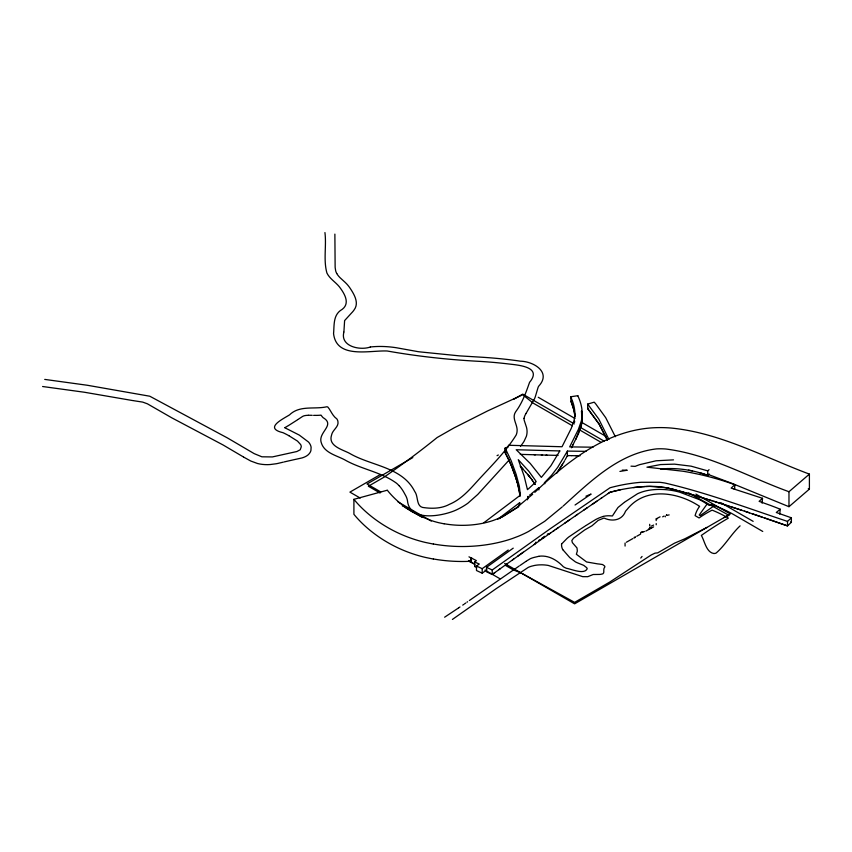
<?xml version="1.0" encoding="UTF-8"?>
<svg xmlns="http://www.w3.org/2000/svg" width="852" height="852" viewBox="0 0 852 852"><rect width="100%" height="100%" fill="white"/><g stroke="black" fill="none" stroke-linecap="round" stroke-linejoin="round"><path stroke-width="1.28" d="M324.942 232.564C326.604 245.972 323.259 260.052 326.923 273.045C329.671 278.721 335.368 281.927 339.256 286.666C344.006 292.928 350.577 302.95 342.28 309.297C332.93 314.537 334.378 324.729 333.558 333.622C336.508 359.342 369.864 350.161 387.223 351.003C417.906 356.424 448.961 359.778 480.102 361.397A291.384 168.227 0 0 1 508.388 363.942C518.069 365.114 542.703 366.68 529.561 382.356C525.972 392.57 522.372 402.794 515.769 411.633C511.115 418.236 518.101 424.85 517.036 431.751A36.402 21.012 0 0 1 516.163 435.01C506.929 449.877 494.49 462.7 482.562 475.48C472.487 486.055 463.382 498.495 449.483 504.309C441.858 508.452 432.944 508.793 424.509 507.696C415.595 507.409 418.747 496.641 414.711 491.455C402.282 466.768 371.067 466.023 349.597 453.36C342.493 449.536 327.86 446.097 331.556 435.148C332.365 429.866 339.245 426.937 337.882 421.197A20.224 11.672 0 0 0 336.87 418.918C332.387 415.861 330.714 410.227 327.764 406.958A4.239 2.449 0 0 0 326.753 406.787C314.345 409.588 299.702 404.956 289.52 414.892C281.905 419.557 263.95 428.215 283.013 432.688A98.14 56.658 0 0 1 288.817 435.649M334.879 234.108L335.134 266.559A75.253 43.441 0 0 0 335.177 267.709L335.688 270.904A29.373 16.955 0 0 0 336.764 273.503M528.038 496.343L527.463 499.804M576.122 438.61L581.469 424.839A92.463 53.388 0 0 0 581.959 421.793L581.49 411.218M524.055 418.364L524.566 416.351A51.929 29.98 0 0 1 526.067 413.422M343.899 331.897L344.613 320.586L351.535 313.003A52.728 30.438 0 0 0 353.271 311.044A39.426 22.759 0 0 0 354.07 309.968C359.31 303.12 354.357 294.664 350.353 288.604A71.238 41.13 0 0 0 346.934 284.163L346.285 283.503A64.614 37.307 0 0 0 345.049 282.278L340.193 277.827A45.081 26.029 0 0 1 338.979 276.549A36.21 20.906 0 0 1 336.764 273.503M343.857 332.184C340.055 346.476 360.14 350.726 370.364 346.998M497.728 519.283L519.645 502.701L519.411 503.798A89.215 51.503 0 0 1 518.921 505.609L518.612 506.567M581.469 424.839L578.689 433.178L572.821 445.117M575.995 438.887L575.718 439.43M571.98 446.757L573.023 444.712M571.458 447.79L572.086 446.554M614.611 512.51L618.009 507.483L624.207 502.456M567.315 455.788L567.421 451.091L585.974 451.347M614.516 512.702L612.418 515.971L610.554 515.843A13.6 7.849 0 0 0 603.163 516.44M567.421 451.091L557.666 467.397L551.51 475.373L544.375 482.764L544.833 483.744M567.198 456.001L568.188 455.596M566.868 456.629L566.527 457.247M566.303 457.662L565.068 459.91M564.514 460.9L563.779 462.189M563.598 462.498L556.612 473.382M526.046 413.422L534.523 398.747A81.472 47.041 0 0 0 535.439 396.297L538.113 387.309A35.134 20.288 0 0 1 538.698 386.18C551.755 372.186 533.576 361.365 520.295 361.184A105.318 60.801 0 0 0 516.663 360.63L508.985 359.65A300.809 173.67 0 0 0 481.007 357.18L459.441 355.87L421.58 352.057A76.605 44.229 0 0 1 418.002 351.642L396.361 347.744A68.756 39.693 0 0 0 388.906 346.839L387.074 346.7A54.603 31.524 0 0 0 370.364 346.977M562.671 464.074L557.251 472.487M762.753 531.456L735.478 515.609A123.561 71.334 0 0 0 717.831 506.94L711.452 504.363L709.247 505.47L707.085 504.043L699.204 515.045L700.195 515.62L714.445 505.566M520.476 446.267L521.701 444.712A89.897 51.897 0 0 0 523.405 442.326A72.335 41.759 0 0 0 524.129 441.187L526.387 436.288A49.096 28.34 0 0 0 526.504 427.331L524.342 420.718A21.332 12.311 0 0 1 524.012 418.364M640.757 558.049L642.057 556.462M509.208 459.952L477.748 494.469L467.876 503.223A80.216 46.306 0 0 1 456.661 509.805C443.381 516.035 409.524 522.67 407.469 500.646A45.518 26.274 0 0 0 405.786 495.789L403.667 491.945A81.611 47.116 0 0 0 399.173 485.693M740.079 525.876C731.197 534.193 724.914 545.685 715.957 553.172A5.911 3.408 0 0 1 713.901 553.523C706.202 552.32 704.753 541.308 701.356 535.407L706.745 531.691A441.592 254.95 0 0 1 728.364 518.112A113.625 65.604 0 0 0 712.123 510.135A107.842 62.26 0 0 0 699.098 517.963L695.104 515.652A65.466 37.797 0 0 1 699.609 506.333A67.723 39.096 0 0 0 696.616 504.469C675.306 491.604 644.432 487.536 627.21 509.315A31.034 17.924 0 0 0 625.485 511.328C622.088 520.38 612.375 521.818 604.377 518.197A2.939 1.704 0 0 0 603.546 518.208L598.189 520.391L592.097 525.695L584.642 529.987L573.524 538.198L571.82 540.573L572.416 542.692L577.006 547.974L577.337 551.042L576.367 554.269L586.581 561.958L597.518 563.864A28.574 16.497 0 0 0 599.382 564.056L602.598 564.546L604.537 565.962A6.315 3.642 0 0 1 604.888 566.889C602.13 569.796 606.102 574.056 600.948 574.28A6.859 3.962 0 0 1 599.382 574.44L593.184 574.504L587.773 576.676L582.715 576.655L548.283 565.43A23.654 13.653 0 0 0 541.797 564.833L539.146 564.897A21.694 12.524 0 0 0 534.555 565.451L531.467 566.197A18.84 10.874 0 0 0 528.208 567.432L496.12 588.711L452.412 619.436M709.077 469.697L707.735 470.879L691.164 466.182L674.518 464.148L660.545 464.564L646.945 467.184L682.771 471.209A177.706 102.602 0 0 1 690.908 472.647L699.471 474.426A212.244 122.539 0 0 1 734.797 484.713L731.144 488.1L762.519 498.303L762.093 503.181M734.594 489.389L734.818 484.682M764.819 517.973L787.514 525.897L787.514 521.403L791.38 517.803L776.289 512.489L780.251 509.219A318.201 183.712 0 0 0 770.4 505.396L759.111 501.349L762.519 498.303M791.38 517.803L791.38 522.297L787.514 525.897L744.414 511.136M534.832 492.318C567.336 461.422 605.623 430.92 652.249 427.842A75.423 43.548 0 0 1 671.174 428.045C720.068 432.805 764.106 457.151 809.4 474.117L809.4 489.101L788.973 506.695L732.784 483.691L707.618 474.223M561.638 543.981L566.889 538.581A64.699 37.35 0 0 1 568.753 536.994L580.223 529.241M532.681 494.256L516.802 507.515L503.362 516.056M563.108 506.109C589.999 481.881 618.68 453.328 656.423 448.897A38.436 22.184 0 0 1 665.795 449.004C709.311 454.382 748.28 477.013 788.973 491.721L809.4 474.117M562.213 506.919L544.684 521.317L528.559 531.467A107.533 62.079 0 0 1 518.378 536.249L512.308 538.549A97.49 56.285 0 0 1 433.391 543.991M709.237 474.042L707.735 475.373A76.478 44.155 0 0 0 704.157 474.106L699.918 472.796M653.601 525.088L651.003 526.259M538.411 488.058L531.115 493.958M779.75 514.129L780.251 509.219M528.112 489.154L536.164 481.678A108.534 62.665 0 0 0 535.429 480.411L528.815 471.252L518.272 459.665L524.129 476.034L527.463 489.676M530.253 494.629L529.518 495.204M520.103 565.419L525.886 561.447M476.673 567.389L474.639 566.505L475.224 566.048M474.639 566.505L474.639 562.011L476.406 560.648L471.39 558.007L471.39 562.501L474.841 564.322M526.238 561.18L530.402 558.667A20.608 11.896 0 0 1 533.927 557.464L538.72 556.324M548.262 533.608L547.282 534.364M624.665 502.105L637.498 493.766A35.944 20.746 0 0 1 641.236 492.243L642.227 491.913A31.609 18.254 0 0 1 647.499 490.539L647.935 490.454A36.125 20.853 0 0 1 655.337 489.559L656.668 489.485A41.407 23.909 0 0 1 660.566 489.421L663.57 489.517A44.102 25.464 0 0 1 667.372 489.815L671.152 490.305A51.652 29.82 0 0 1 679.545 492.115L699.151 499.528A75.732 43.729 0 0 1 703.124 501.615L707.085 504.043M284.941 427.64L288.136 425.755M484.021 522.606L520.338 495.204L519.337 486.172L516.099 474.234L511.211 460.847L505.14 448.077L508.303 446.704L508.431 445.266L562.032 446.746L571.255 428.375L574.024 420.547A86.276 49.81 0 0 0 574.717 416.053C574.962 409.269 570.329 403.411 570.787 396.766L577.88 395.679M544.151 536.685L544.684 536.291M494.927 572.533L492.243 574.472L486.503 571.83L486.503 567.336L513.223 548.145M508.229 550.03L482.189 568.689L482.189 573.183L476.481 570.52L476.481 566.026L479.293 564.024L474.639 562.011M507.015 563.832L492.243 574.472L492.243 569.977L550.53 528.538L610.043 487.759A120.366 69.491 0 0 1 618.094 485.778L620.448 485.267A105.201 60.737 0 0 1 637.402 482.626L638.031 482.562A91.036 52.558 0 0 1 641.151 482.285L659.512 482.285A45.018 25.997 0 0 1 665.188 483.084C706.819 492.744 747.023 507.93 787.514 521.403M498.942 569.626L500.284 568.667M297.944 419.503L302.62 416.426A8.286 4.782 0 0 1 303.908 415.861L304.079 415.808A9.617 5.549 0 0 1 308.339 415.329M506.567 564.152L543.789 537.74M297.561 419.78L288.498 425.553M482.189 573.183L486.833 569.871M543.054 537.474L543.597 537.079M512.403 559.966L513.756 558.997M517.824 556.09L523.266 552.224M534.172 544.492L535.546 543.533M469.388 600.5L519.188 566.005M542.5 537.857L541.435 538.613M542.873 538.379L550.53 533.033M548.784 534.247L554.524 530.253M466.981 602.183L467.588 601.757M556.271 529.039L577.581 514.342M553.278 531.115L558.518 527.473M465.767 603.014L464.191 604.111M569.626 519.805L564.855 523.096M575.047 505.012L591.096 494.064L585.942 496.205M575.462 515.801L587.188 507.781M463.467 604.611L462.732 605.112M583.971 509.975L601.693 497.909M592.012 504.49L596.847 501.2M608.158 493.532L610.043 492.254L620.448 489.762A110.409 63.74 0 0 1 626.923 488.547A105.297 60.79 0 0 1 633.526 487.578L638.18 487.046M601.15 498.282L609.766 492.435M585.825 525.62L595.708 519.528A50.332 29.064 0 0 1 600.064 517.537M459.963 606.986L458.717 607.838M458.291 608.115L444.627 617.199M585.132 526.078L581.011 528.751M539.848 539.678L538.784 540.392M641.929 532.383L643.239 531.542M499.634 518.666L500.614 518.037M501.594 517.409L515.492 508.75M471.614 557.868L470.783 557.794L470.783 562.288L468.408 561.031M470.932 562.192L471.731 562.288M516.493 508.133L518.506 506.887M535.503 542.479L536.057 542.138M626.358 542.245L632.844 538.57M636.742 536.259L640.629 534.076L640.619 532.575L641.918 531.818M634.165 538.049L635.454 537.293M380.45 474.489L349.916 492.115L360.215 498.058M412.826 457.567L367.031 484L380.791 491.945M513.564 399.407L522.713 394.114L574.323 423.913M660.055 516.823L656.168 518.847M662.675 516.845L663.974 516.088M645.848 531.094L653.633 526.877M648.415 529.177L651.013 527.931M497.046 455.671L498.345 454.989M706.958 527.42L684.901 538.762L674.528 543.161L657.659 552.895L655.06 553.129L651.173 555.003L609.659 582.108L574.631 602.364L522.404 573.673M505.14 448.077L505.14 452.572L505.737 452.316M643.228 531.989L644.527 531.446M600.596 517.324L603.184 516.461M657.478 518.644L656.178 519.081L656.189 520.583M599.18 424.221L587.699 408.587L587.699 404.093L594.217 402.155L595.686 403.827L605.708 417.682L615.336 436.725M588.508 408.342L587.699 408.587L598.786 423.582L606.4 438.13M433.338 559.061L425.35 557.41A99.258 57.308 0 0 1 413.987 554.226C395.871 548.315 378.927 538.666 364.837 525.812A188.58 108.875 0 0 1 353.91 514.31L353.91 499.336L387.085 490.273M634.144 537.335L635.443 536.994M284.174 461.922L295.271 459.409M283.205 462.167L277.486 463.509A45.763 26.423 0 0 1 276.218 463.754L270.222 464.532A23.824 13.76 0 0 1 257.549 463.52L250.722 461.007L243.757 457.162M295.719 459.334L302.077 457.918A16.912 9.766 0 0 0 307.955 454.989L308.296 454.659A18.606 10.746 0 0 0 310.927 450.463L311.108 447.204A25.581 14.772 0 0 0 308.541 442.06L299.286 435.084L284.813 427.736M571.671 401.122L570.787 401.26A131.293 75.807 0 0 1 571.99 404.114A125.255 72.314 0 0 1 573.002 407A118.492 68.416 0 0 1 573.811 409.908A111.495 64.369 0 0 1 574.376 412.751A104.54 60.354 0 0 1 574.727 415.68A97.618 56.36 0 0 1 574.781 416.649M619.915 471.412L627.21 470.24L622.258 470.112M638.425 487.024L641.471 486.748M660.545 469.058A51.897 29.958 0 0 1 663.357 468.802L667.531 468.589A55.029 31.769 0 0 1 671.738 468.557A58.522 33.792 0 0 1 675.924 468.717A62.271 35.944 0 0 1 680.109 469.037A65.987 38.095 0 0 1 684.294 469.527A69.438 40.087 0 0 1 688.437 470.176A72.537 41.876 0 0 1 692.516 470.964A74.944 43.271 0 0 1 696.51 471.891A76.392 44.102 0 0 1 700.397 472.935A77.085 44.506 0 0 1 704.157 474.106L707.735 475.373L707.735 470.879M641.939 486.716L647.552 486.417A64.102 37.009 0 0 1 649.874 486.375L665.401 487.61M644.9 486.524L636.785 487.195A101.91 58.831 0 0 0 633.515 487.578M645.688 486.492L649.874 486.375A57.51 33.196 0 0 1 653.548 486.407A50.651 29.245 0 0 1 657.158 486.577A44.954 25.954 0 0 1 660.683 486.907A42.77 24.687 0 0 1 662.164 487.099A45.199 26.092 0 0 1 663.463 487.291L667.979 488.121M308.349 415.254L312.237 415.318M539.06 556.228C548.677 555.067 556.931 560.03 563.31 566.697A19.266 11.129 0 0 0 566.335 568.252C571.894 569.211 584.216 574.919 587.23 568.742A9.66 5.581 0 0 0 586.666 567.656L583.695 565.345L577.56 562.895A20.65 11.917 0 0 1 575.334 561.83L569.722 557.549L562.831 549.689M593.056 447.204L569.679 446.885L578.37 429.429L581.288 421.122A93.603 54.038 0 0 0 582.118 415.201M575.675 455.713L580.084 455.777M571.681 455.66L575.963 455.713M568.06 455.596L571.543 455.65M313.6 415.361L316.529 415.382A28.223 16.294 0 0 0 321.055 415.126A36.711 21.193 0 0 0 323.057 417.629C335.901 425.148 317.743 432.177 321.236 442.571C324.367 453.573 337.882 455.596 346.434 460.794C362.547 469.452 381.451 472.274 396.393 483.127A39.256 22.663 0 0 1 398.342 484.916L399.109 485.715M556.388 455.362L558.103 455.405M557.251 455.383L546.1 455.106M673.506 459.867L656.051 460.794L639.671 464.649A60.13 34.719 0 0 0 635.155 466.374L630.991 466.161M520.284 454.361L546.963 455.128M541.339 454.979L542.532 455.011M534.204 454.776L535.386 454.819M44.73 379.406L87.287 385.253L149.792 396.223L227.548 438.003L254.215 453.647L261.905 456.81L272.363 456.928L296.847 451.528L300.255 449.739L301.267 446.778A14.718 8.499 0 0 0 300.628 444.531L297.465 441.08L288.817 435.649M42.6 386.51L84.359 392.239L133.029 400.621M133.604 400.696L142.646 402.091L147.364 403.795L171.891 417.885L223.032 444.946L243.448 456.97M444.116 523.831L438.887 522.745A62.888 36.306 0 0 1 432.06 520.806L422.347 517.026L413.124 512.233M433.338 544.077L425.35 542.436A99.258 57.308 0 0 1 413.987 539.241C395.871 533.331 378.927 523.692 364.837 510.827A188.58 108.875 0 0 1 353.91 499.336M665.721 487.674L668.948 488.334M668.298 488.185L672.185 489.091M669.278 488.398L672.675 489.208M672.345 489.133L673.474 489.41M672.835 489.25L673.964 489.538M673.634 489.453L674.454 489.666M674.124 489.58L674.773 489.751M674.667 489.719L676.594 490.241M676.243 490.145L680.269 491.253M679.513 491.04L686.286 492.957M681.025 491.455L684.039 492.307M684.784 492.52L704.849 498.495M688.533 493.606L687.042 493.17M689.279 493.819L690.035 494.032M690.78 494.256L715.499 501.817M706.319 498.952L707.788 499.41M712.197 500.784L709.258 499.858M713.667 501.242L716.106 502.009M718.066 502.627L729.014 506.12M716.969 502.286L722.251 503.958M715.861 501.935L717.086 502.318M723.295 504.299L724.349 504.629M726.437 505.3L749.536 512.819M731.58 506.951L741.858 510.295M752.092 513.671L762.284 517.1M733.86 488.835L734.818 489.176M790.443 521.967L791.38 522.297M808.282 488.665L809.4 489.101M486.503 567.336L492.243 569.977M476.481 566.026L482.189 568.689M521.105 572.927L513.266 569.881L505.438 565.377M468.973 556.835L470.783 557.794M538.23 397.266L575.004 418.502M581.905 422.485L606.038 436.426M720.984 502.776L753.157 521.36M580.063 427.225L604.143 441.123M695.892 494.096L730.302 513.958L574.61 603.844L504.65 563.46M572.352 425.734L533.182 403.124L522.745 394.764L487.706 410.877L453.978 427.928L437.119 437.545C419.908 451.485 402.165 464.628 383.922 477.248L368.352 486.236L380.098 493.02M580.18 430.26L601.065 442.316M688.544 492.829L729.014 515.375L727.714 515.854A20.31 11.726 -60 0 0 723.827 517.686M398.001 501.881L431.261 521.083M402.293 505.832L403.603 506.578M404.902 507.334L421.878 517.132M468.941 560.84L474.67 564.141M484.969 570.084L499.847 578.678M505.183 452.593L505.705 453.008L505.332 448.578M521.179 467.162L520.221 466.15L522.287 468.334M521.413 467.407L522.915 469.026M522.446 468.504L525.609 472.019M525.769 472.2L530.562 477.919M587.699 404.093L598.786 419.088L608.935 439.462M527.601 474.308L529.156 476.161M529.241 476.268L531.041 478.536M531.115 478.643L535.045 484.277M531.829 479.58L532.511 480.507M533.107 481.348L533.682 482.179M533.97 482.605L535.173 484.49M599.563 424.871L607.156 439.834M505.683 453.722L505.332 453.072L508.197 458.61M506.035 454.372L509.432 461.252M508.346 458.94L508.665 459.601M509.123 460.591L510.604 463.903M509.581 461.582L510.167 462.902M606.709 438.812L607.412 440.409M510.316 463.232L511.711 466.566M510.742 464.233L511.306 465.565M511.445 465.895L514.959 475.278M511.85 466.896L515.63 477.28M515.066 475.618L515.29 476.279M515.407 476.619L516.472 479.9M515.95 478.291L516.174 478.952M516.28 479.293L517.164 482.147M539.124 488.515L538.858 487.685L538.858 489.932M516.994 481.582L518.985 488.984M517.249 482.434L517.579 483.553M517.654 483.829L520.146 496.152L519.07 489.367M574.749 416.042L574.802 417.139M669.161 514.906L666.562 515.417L666.552 514.587M665.274 516.078L665.284 516.845M656.21 523.586L656.221 524.726M649.693 524.321L649.693 525.822M649.703 527.324L649.714 528.634M625.059 543.065L625.08 546.068M788.973 491.721L788.973 506.695M527.665 496.631L527.665 498.878M519.645 502.701L519.645 504.948M620.448 489.762A116.639 67.34 0 0 0 613.451 491.37A121.985 70.428 0 0 0 610.043 492.254M574.514 422.464A85.125 49.15 0 0 0 574.631 421.527A89.268 51.546 0 0 0 574.663 421.154M581.511 411.346A118.918 68.65 0 0 1 581.682 412.357A111.9 64.603 0 0 1 582.054 415.488A104.956 60.598 0 0 1 582.15 418.641L582.086 420.217A96.585 55.763 0 0 1 581.959 421.793M688.437 470.166A72.537 41.876 0 0 1 692.516 470.964M667.531 468.589A52.387 30.246 0 0 0 665.444 468.675A51.365 29.65 0 0 0 663.357 468.802M562.767 549.7A29.724 17.168 0 0 1 561.564 544.098M470.4 561.287A97.49 56.285 0 0 1 433.391 558.965M503.351 516.056A70.194 40.523 0 0 1 497.078 519.006L493.351 520.412A60.79 35.102 0 0 1 444.158 523.735M413.007 512.297A139.121 80.322 0 0 1 387.309 490.209M577.752 395.701A121.016 69.864 0 0 1 582.257 415.201M570.627 396.787A112.539 64.976 0 0 1 574.887 416.064M559.817 450.942L550.861 465.82L541.35 477.386L530.21 463.424L516.216 449.739L559.817 450.942"/></g></svg>
